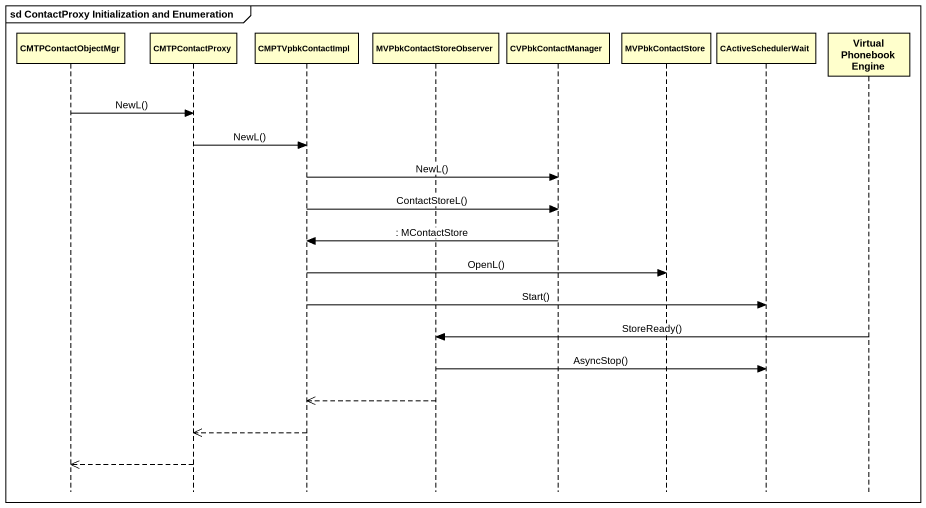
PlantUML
@startuml
mainframe sd ContactProxy Initialization and Enumeration
hide footbox
participant CMTPContactObjectMgr
participant CMTPContactProxy
participant CMPTVpbkContactImpl
participant MVPbkContactStoreObserver
participant CVPbkContactManager
participant MVPbkContactStore
participant CActiveSchedulerWait
participant "Virtual Phonebook Engine" as Virtual_Phonebook_Engine

CMTPContactObjectMgr -> CMTPContactProxy : NewL()
CMTPContactProxy -> CMPTVpbkContactImpl : NewL()
CMPTVpbkContactImpl -> CVPbkContactManager : NewL()
CMPTVpbkContactImpl -> CVPbkContactManager : ContactStoreL()
CVPbkContactManager -> CMPTVpbkContactImpl : : MContactStore
CMPTVpbkContactImpl -> MVPbkContactStore : OpenL()
CMPTVpbkContactImpl -> CActiveSchedulerWait : Start()
Virtual_Phonebook_Engine -> MVPbkContactStoreObserver : StoreReady()
MVPbkContactStoreObserver -> CActiveSchedulerWait : AsyncStop()
MVPbkContactStoreObserver -->> CMPTVpbkContactImpl
CMPTVpbkContactImpl -->> CMTPContactProxy
CMTPContactProxy -->> CMTPContactObjectMgr
@enduml
